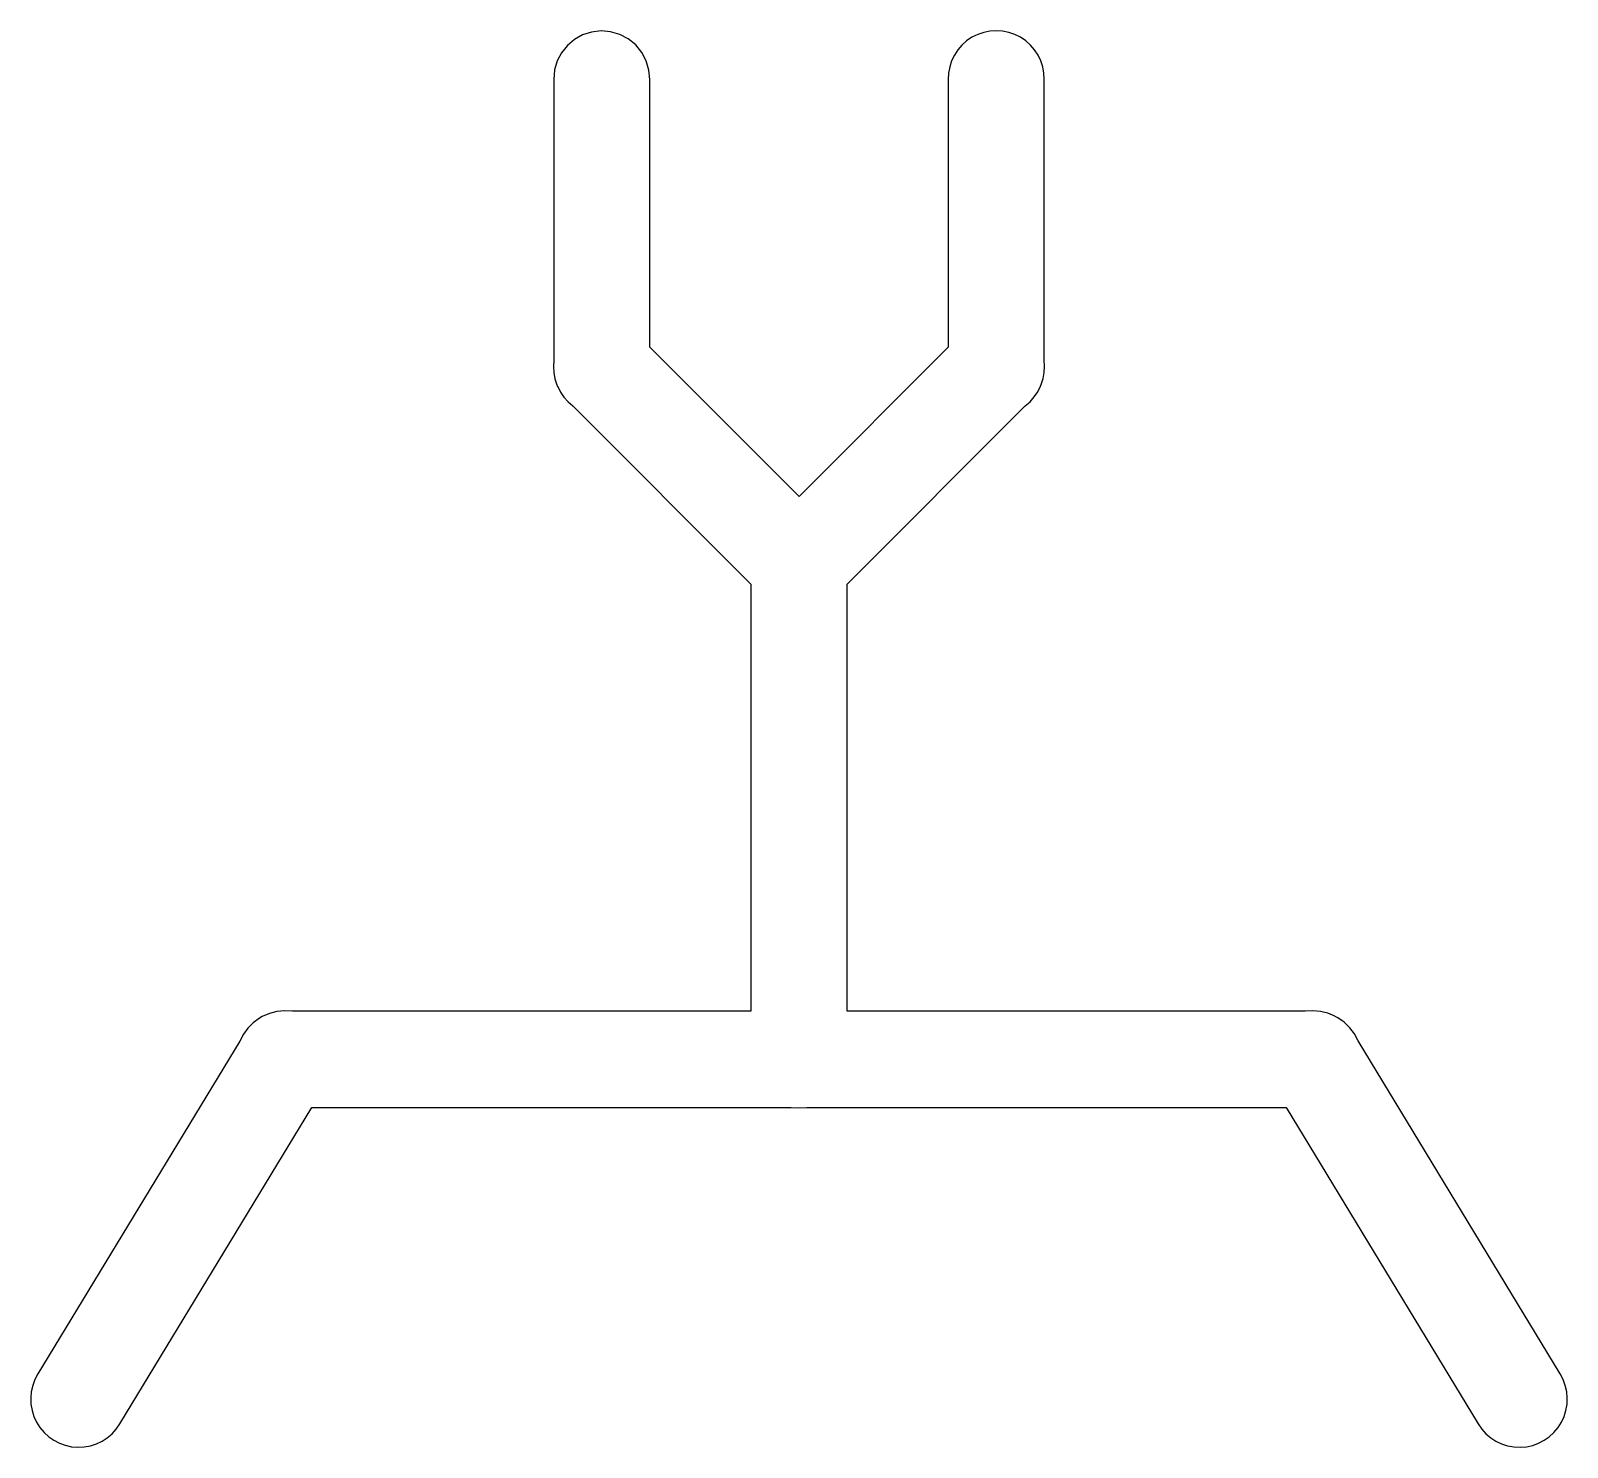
# Model space of a CAD drawing. Extents: x -48 to 48, y -78.4 to 10.1.
import ezdxf

# ---------------------------------------------------------------- set-up
doc = ezdxf.new("R2010")
doc.units = 0
doc.layers.add('Mechanical11', color=7, linetype='CONTINUOUS')

msp = doc.modelspace()

# ---------------------------------------------------------------- linework, layer by layer
at = {"layer": 'Mechanical11', "color": 7}
msp.add_lwpolyline([(-12.370304, 10.069195), (-12.973663, 9.999213), (-13.533902, 9.816121), (-14.039152, 9.532144), (-14.477544, 9.159478), (-14.83721, 8.710348), (-15.106281, 8.197003), (-15.272889, 7.631642), (-15.325163, 7.026487), (-15.325163, -10.491311), (-15.352069, -10.884403), (-15.327446, -11.27596), (-15.251943, -11.660955), (-15.12621, -12.034361), (-15.083835, -12.1403), (-15.081242, -12.146121), (-14.906153, -12.490873), (-14.689156, -12.808982), (-14.433204, -13.09669), (-14.141248, -13.350187), (-3.000326, -24.491103), (-3.000326, -51.173195), (-31.653366, -51.173195), (-32.141268, -51.139857), (-32.624969, -51.185683), (-33.09493, -51.308979), (-33.541621, -51.508051), (-33.711121, -51.604677), (-33.722498, -51.611292), (-34.108837, -51.889369), (-34.444411, -52.22285), (-34.723403, -52.604908), (-34.939994, -53.028797), (-47.565064, -73.82854), (-47.752534, -74.182393), (-47.889684, -74.553048), (-47.976367, -74.935345), (-48.012445, -75.32415), (-47.997787, -75.714357), (-47.932232, -76.100834), (-47.815648, -76.478447), (-47.647897, -76.842064), (-47.433304, -77.180175), (-47.179217, -77.482859), (-46.890019, -77.747469), (-46.570096, -77.971359), (-46.22383, -78.151858), (-45.855607, -78.286292), (-45.469813, -78.371991), (-45.070832, -78.406334), (-44.670827, -78.387284), (-44.282029, -78.316455), (-43.908922, -78.196228), (-43.555989, -78.02917), (-43.227715, -77.817715), (-42.92858, -77.564377), (-42.66307, -77.271642), (-42.435669, -76.942024), (-30.436918, -57.173204), (-0.490926, -57.173204), (-0.004909, -57.212839), (0.481108, -57.173204), (30.435868, -57.173204), (42.435137, -76.942024), (42.662531, -77.271668), (42.928037, -77.564403), (43.22717, -77.817768), (43.555449, -78.029223), (43.908387, -78.196308), (44.2815, -78.316534), (44.670308, -78.38739), (45.070324, -78.40644), (45.469318, -78.372123), (45.855125, -78.286398), (46.223359, -78.151964), (46.569633, -77.971491), (46.889567, -77.747601), (47.17877, -77.482965), (47.432862, -77.180255), (47.647458, -76.842144), (47.815206, -76.4785), (47.931784, -76.100861), (47.997332, -75.714384), (48.01199, -75.324176), (47.975896, -74.935345), (47.889197, -74.553048), (47.752029, -74.182393), (47.564537, -73.82854), (34.934303, -53.020516), (34.710097, -52.586572), (34.42054, -52.197132), (34.071991, -51.859445), (33.670814, -51.580812), (33.509582, -51.491409), (33.48323, -51.476857), (33.045358, -51.291464), (32.586586, -51.178063), (32.115699, -51.138085), (31.641481, -51.17301), (2.999817, -51.17301), (2.999817, -24.490971), (14.141773, -13.349023), (14.437974, -13.090472), (14.696805, -12.796732), (14.915185, -12.471797), (15.090035, -12.119636), (15.136544, -12.011634), (15.137073, -12.011634), (15.137602, -12.008988), (15.257915, -11.640794), (15.32959, -11.261725), (15.35204, -10.876624), (15.324672, -10.490226), (15.324672, 7.02654), (15.304886, 7.429024), (15.232633, 7.820025), (15.11047, 8.194993), (14.940955, 8.549349), (14.726645, 8.878544), (14.470098, 9.178052), (14.173872, 9.44327), (13.840524, 9.669701), (13.47989, 9.849511), (13.103585, 9.97794), (12.716832, 10.055013), (12.324855, 10.080678), (11.932878, 10.055013), (11.546125, 9.97794), (11.16982, 9.849511), (10.809186, 9.669701), (10.475838, 9.44327), (10.179612, 9.178052), (9.923065, 8.878544), (9.708755, 8.549349), (9.53924, 8.194993), (9.417077, 7.820025), (9.344824, 7.429024), (9.325038, 7.02654), (9.325038, -9.680443), (0, -19.005524), (-9.325529, -9.680496), (-9.325529, 7.026487), (-9.377367, 7.626218), (-9.545692, 8.198088), (-9.823732, 8.725403), (-10.204712, 9.191493), (-10.671049, 9.572149), (-11.19855, 9.849829), (-11.770529, 10.01776), (-12.370304, 10.069195)], close=True, dxfattribs=at)

doc.saveas('drawing.dxf')
